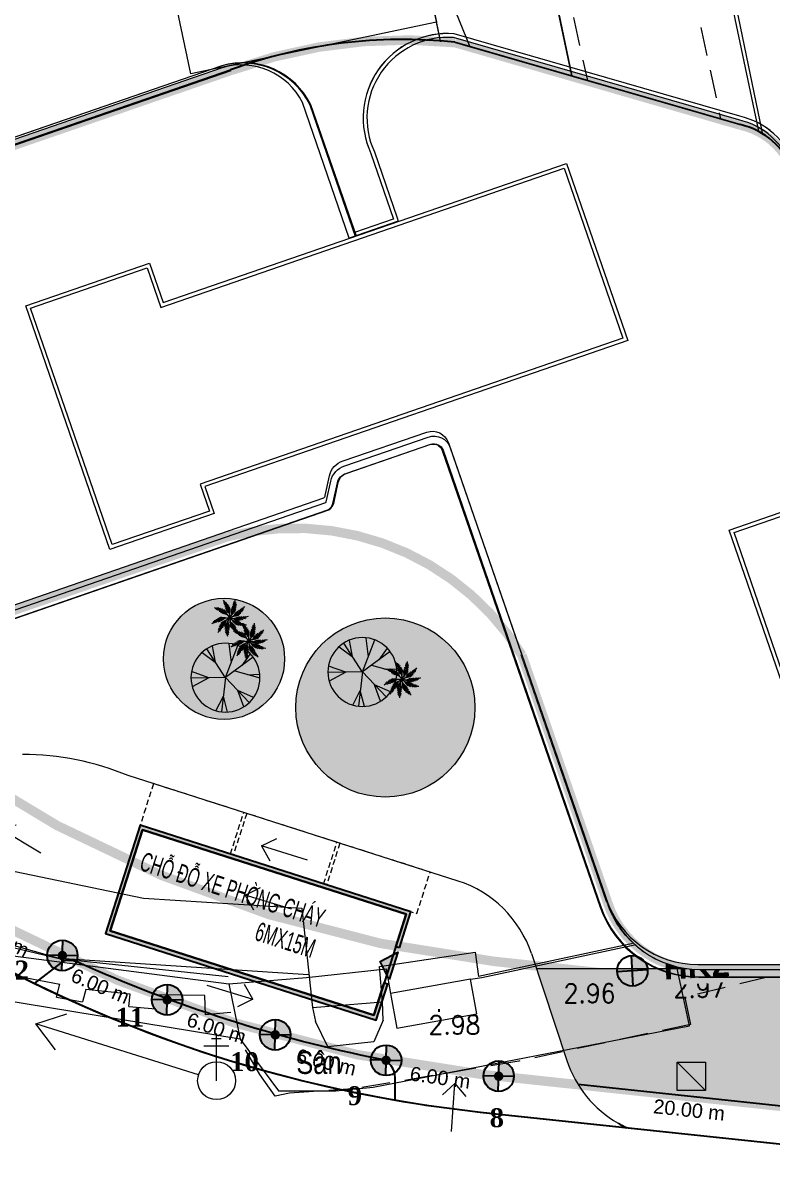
# Model space of a CAD drawing. Header units: millimetres. Extents: x 583747 to 595948, y 2304962 to 2309584.
# Drawn here: x 595619.1 to 595658.7, y 2307169.2 to 2307228.9 of the extents above; entities that cross this region are included whole.
import ezdxf
from ezdxf.enums import TextEntityAlignment as Align
from ezdxf.xclip import XClip

# ---------------------------------------------------------------- set-up
doc = ezdxf.new("R2010")
doc.units = ezdxf.units.MM
doc.set_wipeout_variables(frame=1)
for name, pattern in [('CONTINOUS', [0]), ('DASH', [0.35, 0.25, -0.1]), ('DASHED', [4.5, 3, -1.5]), ('{Long Duong}', [2.3, 1.5, -0.8]), ('{qui hoach}', [1.3, 0, -1.3])]:
    doc.linetypes.add(name, pattern=pattern)
for name, color, linetype, lineweight in [('00_nen', 8, 'Continuous', 5), ('A-DOOR', 1, 'Continuous', 9), ('A-GENM-____-OTLN', 13, 'Continuous', 9), ('AUDIT_I_220808132811-11', 7, 'Continuous', 9), ('bo dat CXCL', 95, 'Continuous', 18), ('Code Cao do', 7, 'Continuous', 0), ('D-building block', 8, 'Continuous', 13), ('Duong RG Thua', 7, 'Continuous', 0), ('Ghi chu nha', 7, 'Continuous', 0), ('hatch', 45, 'Continuous', 5), ('KT-Chu viet', 255, 'Continuous', 20), ('KT-DV', 7, 'Continuous', 0), ('KT-NEN', 7, 'Continuous', 0), ('KT-Net thay', 7, 'Continuous', 20), ('KT-TMB', 7, 'Continuous', 0), ('Level 15', 7, 'Continuous', 0), ('Long Duong_ Phan Cach chat lieu rair mat', 7, 'Continuous', 0), ('moc', 7, 'Continuous', 0), ('Nen dc cb Hong bang', 253, 'Continuous', 60), ('Nghia dia_ Ghi chu §T XH', 7, 'Continuous', 0)]:
    doc.layers.add(name, color=color, linetype=linetype, lineweight=lineweight)
for name, color, linetype in [('A-GLAZ', 135, 'Continuous'), ('AFP-KERB-LINE', 2, 'Continuous'), ('cho xe oto pccc', 7, 'Continuous'), ('K2', 2, 'Continuous'), ('Xref_ST_MBDV Cot vach 30.7.2022$0$KT-Net manh', 139, 'Continuous')]:
    doc.layers.add(name, color=color, linetype=linetype)
doc.layers.add('A-TREES', color=7, linetype='Continuous', lineweight=5, true_color=0x4b833f)
doc.layers.add('KT-Vat lieu', color=250, linetype='Continuous', plot=False)
doc.styles.add('ghicu', font='Vnarial.ttf', dxfattribs={"width": 0.8, "height": 1})
doc.styles.add('Style-.VnArial', font='Vnarial.ttf')
doc.styles.add('Style-STANDARD', font='STANDARD.shx')
doc.styles.add('style6', font='VHAVANB.TTF')
doc.styles.add('VnAvantH', font='VHAVAN.TTF')

# ---------------------------------------------------------------- blocks, each defined once
blk = doc.blocks.new('road')
at = {"layer": 'AFP-KERB-LINE', "elevation": 0}
blk.add_lwpolyline([(3572174, 1147849), (3572047, 1147798), (3551626, 1142723, -0.685086), (3475557, 1251490)], format="xyb", dxfattribs=at)
blk = doc.blocks.new('werwer')
at = {"layer": 'A-GENM-____-OTLN', "linetype": 'DASHED', "ltscale": 100}
for p, q in [((-17416, -23694, 0), (-22416, -23699, 0)), ((-22416, -23699, 0), (-22414, -25999, 0)), ((-17414, -25994, 0), (-17416, -23694, 0)), ((-22414, -25999, 0), (-17414, -25994, 0))]:
    blk.add_line(p, q, dxfattribs=at)
blk = doc.blocks.new('wqeqweweqewe')
for points in [[(-1289162, 412569), (-1285984, 412569), (-1286795, 413342)], [(-1289162, 412569), (-1285984, 412569), (-1286795, 411795)]]:
    blk.add_lwpolyline(points)
blk = doc.blocks.new('Tree')
for p, q in [((487813, 311436), (488148, 312404)), ((487974, 311902), (487960, 312449)), ((487050, 312107), (487470, 311867)), ((487819, 311432), (487178, 312231)), ((487324, 312329), (487470, 311867)), ((487974, 311902), (488380, 312288)), ((487813, 311436), (486790, 311387)), ((486823, 311654), (487333, 311413)), ((486977, 310843), (487813, 311436)), ((487813, 311436), (487804, 311436)), ((487813, 311436), (487813, 311444)), ((487813, 311436), (487813, 311427)), ((487813, 311436), (487821, 311436)), ((487813, 311436), (488815, 311227)), ((487813, 311436), (488295, 310532)), ((488836, 311401), (488359, 311322)), ((487313, 311081), (486910, 310952)), ((487536, 311239), (487499, 310462)), ((488763, 311057), (488359, 311322)), ((487524, 310836), (487406, 310519)), ((488054, 310984), (488456, 310663)), ((488054, 310984), (488100, 310472))]:
    blk.add_line(p, q)
blk.add_circle((487813, 311436), 1024)
blk = doc.blocks.new('p014')
for centre, radius, start, end in [((2.54, 4.01), 4.75, 197.8706, 237.5936), ((-1.75, 2.24), 0.245, 209.7791, 269.0395), ((-2.32, 2.2), 0.566, 344.4321, 14.3515), ((-2.72, 1.79), 1.15, 353.4391, 21.0127), ((-4.39, 1.27), 2.98, 2.0526, 14.8318), ((4.47, 4.34), 5.6, 204.5673, 211.2107), ((4.46, 4.8), 5.6, 206.1883, 211.1386), ((0.14, 2.69), 0.585, 182.879, 221.5346), ((-0.1, 2.84), 0.245, 173.7791, 233.0395), ((4.41, 1.75), 4.75, 161.8706, 201.5936), ((-2.8, 3.61), 2.98, 326.0526, 338.8318), ((-3.4, 3.43), 3.65, 327.5529, 339.111), ((-1.15, 3.04), 1.15, 317.4391, 345.0127), ((-0.59, 3.15), 0.566, 308.4321, 338.3515), ((4.11, -2.38), 4.75, 110.1725, 149.8955), ((2.19, 1.56), 0.585, 131.1808, 169.8364), ((2.16, 1.84), 0.245, 122.081, 181.3414), ((-0.39, 4.73), 4.75, 234.9681, 274.6912), ((-3.09, 3.6), 4.75, 270.9681, 310.6912), ((-2.74, 0.73), 0.245, 246.8767, 306.1371), ((-3.18, 0.35), 0.566, 21.5297, 51.4491), ((-2.53, 0.91), 0.585, 255.9765, 294.6321), ((-3.25, -0.22), 1.15, 30.5366, 58.1102), ((-4.27, -1.63), 2.98, 39.1502, 51.9294), ((-3.3, 5.67), 5.6, 279.2858, 284.2361), ((-2.85, 5.54), 5.6, 277.6648, 284.3082), ((-4.28, -2.26), 3.65, 40.6505, 52.2085), ((-1.47, 2.25), 0.585, 218.879, 257.5346), ((-4.56, 1.33), 4.75, 304.0339, 343.7569), ((-2.43, 5.45), 5.6, 276.0458, 284.4052), ((0.79, 6.51), 5.6, 242.1883, 247.1386), ((-4.39, -3.6), 4.92, 47.7731, 57.7282), ((1.06, 6.14), 5.6, 240.5673, 247.2107), ((1.35, 5.81), 5.6, 238.9483, 247.3077), ((-3.68, -3.46), 4.51, 50.1322, 60.5244), ((1.56, 5.61), 5.6, 237.6825, 247.4019), ((1.73, 5.47), 5.6, 236.5186, 247.4981), ((-4.77, 0.78), 3.65, 3.5529, 15.111), ((-5.67, -0.23), 4.92, 10.6755, 20.6307), ((-5.03, -0.54), 4.51, 13.0347, 23.4268), ((4.51, 3.91), 5.6, 202.9483, 211.3077), ((4.56, 3.62), 5.6, 201.6825, 211.4019), ((4.61, 3.41), 5.6, 200.5186, 211.4981), ((-4.65, -0.93), 4.75, 331.6319, 11.355), ((-4.72, 3.15), 4.92, 334.6755, 344.6307), ((-4.38, 2.52), 4.51, 337.0347, 347.4268), ((2.04, -4.29), 4.75, 75.6722, 115.3952), ((-0.55, -4.71), 4.75, 43.6319, 83.355), ((5.54, -1.51), 5.6, 148.8205, 159.8), ((5.67, -1.34), 5.6, 149.9844, 159.7037), ((-0.74, 5), 4.51, 285.3366, 295.7287), ((3.71, -4.38), 5.6, 114.3202, 125.2997), ((5.86, -1.12), 5.6, 151.2501, 159.6096), ((-0.46, 5.66), 4.92, 282.9774, 292.9325), ((3.92, -4.31), 5.6, 115.4841, 125.2035), ((2.22, 4.54), 4.51, 250.8363, 261.2284), ((6.17, -0.82), 5.6, 152.8691, 159.5126), ((0.59, 4.8), 3.65, 275.8548, 287.4128), ((4.2, -4.24), 5.6, 116.7498, 125.1093), ((2.83, 4.92), 4.92, 248.4771, 258.4323), ((6.54, -0.53), 5.6, 154.4902, 159.4404), ((1.09, 4.44), 2.98, 274.3545, 287.1337), ((4.63, -4.17), 5.6, 118.3688, 125.0123), ((3.2, 3.62), 3.65, 241.3545, 252.9126), ((1.68, 2.79), 1.15, 265.741, 293.3146), ((5.09, -4.13), 5.6, 119.9899, 124.9402), ((3.41, 3.04), 2.98, 239.8542, 252.6334), ((2.1, 2.41), 0.566, 256.734, 286.6534), ((2.96, 1.35), 1.15, 231.2407, 258.8143), ((2.69, 0.04), 0.585, 96.6805, 135.3361), ((2.83, 0.29), 0.245, 87.5807, 146.8411), ((3.1, 0.79), 0.566, 222.2337, 252.1531), ((-2.78, -1.58), 0.566, 57.5297, 87.4491), ((-2.65, -1.02), 0.245, 282.8767, 342.1371), ((-2.5, -2.08), 1.15, 66.5366, 94.1102), ((-2.49, -3.83), 2.98, 75.1502, 87.9294), ((-2.58, -0.75), 0.585, 291.9765, 330.6321), ((-2.13, -4.34), 3.65, 76.6505, 88.2085), ((-6, 2.65), 5.6, 315.2858, 320.2361), ((-1.43, -5.49), 4.92, 83.7731, 93.7282), ((-5.56, 2.8), 5.6, 313.6648, 320.3082), ((-2.14, 5.42), 5.6, 274.7801, 284.4994), ((-1.92, 5.41), 5.6, 273.6161, 284.5957), ((0, -4.57), 2.98, 108.2159, 120.9952), ((-0.95, -4.97), 4.51, 86.1322, 96.5244), ((-5.17, 2.98), 5.6, 312.0458, 320.4052), ((0.58, -4.8), 3.65, 109.7162, 121.2743), ((-4.92, 3.13), 5.6, 310.7801, 320.4994), ((-4.73, 3.24), 5.6, 309.6161, 320.5957), ((1.8, -5.39), 4.92, 116.8388, 126.794), ((-6.47, -1.06), 5.6, 348.3516, 353.3019), ((1.92, -4.68), 4.51, 119.198, 129.5901), ((-6.19, -0.69), 5.6, 346.7306, 353.374), ((-5.96, -0.32), 5.6, 345.1116, 353.471), ((-5.83, -0.06), 5.6, 343.8458, 353.5652), ((-5.73, 0.14), 5.6, 342.6819, 353.6614), ((2.74, -3.98), 3.65, 137.3143, 148.8723), ((4.09, -3.94), 4.92, 144.4368, 154.392), ((3.87, -3.26), 4.51, 146.796, 157.1882), ((-5.25, -3.93), 5.6, 15.9496, 20.8999), ((-3.22, -3.49), 4.75, 7.6319, 47.355), ((-5.17, -3.48), 5.6, 14.3286, 20.972), ((-5.15, -2.54), 5.6, 10.2799, 21.2595), ((-5.13, -2.75), 5.6, 11.4439, 21.1632), ((-5.13, -3.05), 5.6, 12.7096, 21.069), ((-2.67, -5.08), 5.6, 46.2799, 57.2595), ((0.82, -5.68), 5.6, 82.2799, 93.2595), ((-2.54, -5.25), 5.6, 47.4439, 57.1632), ((5.04, -0.36), 4.51, 182.796, 193.1882), ((-2.36, -5.48), 5.6, 48.7096, 57.069), ((5.62, -0.78), 4.92, 180.4368, 190.392), ((1.03, -5.73), 5.6, 83.4439, 93.1632), ((4.29, 2.67), 4.51, 218.796, 229.1882), ((4.56, -1.61), 3.65, 173.3143, 184.8723), ((-2.14, -5.85), 5.6, 50.3286, 56.972), ((1.31, -5.82), 5.6, 84.7096, 93.069), ((5.01, 2.67), 4.92, 216.4368, 226.392), ((4.09, -2.03), 2.98, 171.814, 184.5932), ((-1.93, -6.27), 5.6, 51.9496, 56.8999), ((2.36, -2.24), 1.15, 163.2004, 190.774), ((1.04, -2.48), 0.585, 28.6403, 67.2959), ((1.71, -5.99), 5.6, 86.3286, 92.972), ((4.64, 1.37), 3.65, 209.3143, 220.8723), ((2.12, -6.2), 5.6, 87.9496, 92.8999), ((4.51, 0.76), 2.98, 207.814, 220.5932), ((3.22, -0.43), 1.15, 199.2004, 226.774), ((2.3, -1.39), 0.585, 64.6403, 103.2959), ((2.55, -1.25), 0.245, 55.5404, 114.8009), ((3.05, -0.97), 0.566, 190.1934, 220.1128), ((-1.47, -2.84), 0.566, 90.5954, 120.5148), ((-0.96, -3.11), 1.15, 99.6024, 127.176), ((-1.66, -2.3), 0.245, 315.9424, 15.2029), ((-1.76, -2.04), 0.585, 325.0423, 3.6979), ((0.02, -3.2), 0.566, 118.1934, 148.1128), ((0.59, -3.2), 1.15, 127.2004, 154.774), ((2.12, -4.05), 2.98, 135.814, 148.5932), ((-0.41, -2.81), 0.245, 343.5404, 42.8009), ((-0.61, -2.62), 0.585, 352.6403, 31.2959), ((1.9, -2.58), 0.566, 154.1934, 184.1128), ((1.32, -2.51), 0.245, 19.5404, 78.8009)]:
    blk.add_arc(centre, radius, start, end)
blk = doc.blocks.new('DV')
at = {"layer": 'bo dat CXCL'}
h = blk.add_hatch(dxfattribs=at)
h.set_pattern_fill('GRASS', color=256, scale=20, angle=6e-14)
edge = h.paths.add_edge_path()
edge.add_arc((534052, 95062), 4727, 0, 360)
edge = h.paths.add_edge_path()
edge.add_arc((541091, 100258), 3195, 0, 360)
edge = h.paths.add_edge_path()
edge.add_arc((567627, 62613), 3195, 0, 360)
edge = h.paths.add_edge_path()
edge.add_arc((576134, 60043), 4727, 0, 360)
h = blk.add_hatch(dxfattribs=at)
h.set_pattern_fill('GRASS', color=256, scale=20, angle=6e-14)
edge = h.paths.add_edge_path()
edge.add_line((641697, 78089), (641941, 78142))
edge.add_line((641941, 78142), (646822, 55502))
edge.add_line((646822, 55502), (642109, 55502))
edge.add_arc((642109, 55496), 6, 89.99999, 192.16599)
edge.add_line((642104, 55495), (642830, 52123))
edge.add_arc((637740, 51393), 5142, -89.00784, 8.1644, ccw=False)
edge.add_line((637829, 46252), (592692, 46252))
edge.add_line((592692, 46252), (584124, 46252))
edge.add_arc((584124, 46246), 6, 90, 198.27337)
edge.add_line((584118, 46244), (585710, 41424))
edge.add_arc((591405, 43312), 6000, 198.34107, 211.88987)
edge.add_line((586311, 40142), (602148, 38465))
edge.add_arc((602148, 38471), 6, 263.95437, 271.8104)
edge.add_line((602148, 38465), (643794, 39781))
edge.add_arc((643793, 39787), 6, 271.81029, 321.98729)
edge.add_line((643798, 39784), (650107, 47855))
edge.add_line((650107, 47855), (648465, 55470))
edge.add_line((648465, 55470), (642424, 83494))
edge.add_arc((643495, 81256), 2481, 115.5641, 179.94888)
edge.add_line((641014, 81258), (641697, 78089))
at = {"layer": 'A-GLAZ'}
for p, q in [((579795, 95161, 0), (594854, 90809, 0)), ((538576, 83557, 0), (567975, 93696, 0)), ((587827, 49821, 0), (583321, 62841, 0)), ((637829, 46252, 0), (592692, 46252, 0))]:
    blk.add_line(p, q, dxfattribs=at)
for centre, radius, start, end in [((577054, 68851, 0), 26452, 84.05291, 110.07497), ((594036, 87075, 0), 3823, 19.24055, 77.63771), ((592698, 51361, 0), 5109, 197.54404, 269.92966)]:
    blk.add_arc(centre, radius, start, end, dxfattribs=at)
at = {"layer": 'AFP-KERB-LINE', "elevation": 0}
for points in [[(609515, 36697), (602074, 36462), (581149, 38676, -0.108011), (552332, 48337, -0.108011)], [(576654, 39297), (576660, 40500, 0.358698), (575857, 41486, -0.056605), (559886, 46609, 0.216401), (559060, 46614), (557609, 45478)]]:
    blk.add_lwpolyline(points, format="xyb", dxfattribs=at)
blk.add_lwpolyline([(602148, 38465), (586311, 40142)], dxfattribs=at)
at = {"layer": 'AFP-KERB-LINE'}
blk.add_arc((592092, 44508), 7379, 240.13317, 244.31567, dxfattribs=at)
at = {"layer": 'D-building block', "linetype": 'CONTINOUS', "ltscale": 10000}
for centre, radius in [((567627, 62613), 3195), ((576134, 60043, 0), 4727)]:
    blk.add_circle(centre, radius, dxfattribs=at)
at = {"layer": 'KT-Net thay'}
for p, q in [((579975, 50887), (562572, 56455)), ((583842, 47060), (585710, 41424)), ((592692, 46252, 0), (584110, 46252, 0))]:
    blk.add_line(p, q, dxfattribs=at)
for centre, radius, start, end in [((556928, 42713, 0), 14856, 67.67551, 89.73341), ((578146, 45172, 0), 6000, 18.34107, 72.25602), ((591405, 43312), 6000, 198.34107, 240.13317)]:
    blk.add_arc(centre, radius, start, end, dxfattribs=at)
at = {"extrusion": (-3.03238e-07, 1.81558e-07, 1), "xscale": 0.8000000000000034, "yscale": 0.8000000000000034, "zscale": 0.8000000000000034, "rotation": 149.0898045474798}
blk.add_blockref('wqeqweweqewe', (-157347, 865320, 0), dxfattribs=at)
at = {"extrusion": (-3.37813e-07, 1.03918e-07, 1)}
for p, xscale, yscale, zscale, rotation in [((-316669, 670692, 0), 0.8000000000000017, 0.8000000000000017, 0.8000000000000017, 162.9010758367781), ((-317522, 668101, 0), 0.8000000000000017, 0.8000000000000017, 0.8000000000000017, 162.9010758367781), ((1649502, 57627, 0), -0.8000000000000025, 0.8000000000000089, 0.8000000000000003, 162.9010758364743)]:
    blk.add_blockref('wqeqweweqewe', p, dxfattribs=dict(at, xscale=xscale, yscale=yscale, zscale=zscale, rotation=rotation))
at = {"extrusion": (2.42602e-08, 3.52602e-07, 1), "xscale": 0.8000000000000157, "yscale": 0.8000000000000157, "zscale": 0.8000000000000157, "rotation": 86.06406177166579}
blk.add_blockref('wqeqweweqewe', (979702, 1043915, 0), dxfattribs=at)
at = {"layer": 'A-DOOR', "rotation": 162.2044790324394}
for p in [(539377, 36601, -1), (544295, 35028, -1), (549213, 33454, -1)]:
    blk.add_blockref('werwer', p, dxfattribs=at)
at = {"layer": 'A-TREES'}
for name, p, xscale, yscale, zscale, rotation in [('p014', (567915, 64779, 0), -304.9199999999864, 304.9199999999864, 304.9199999999859, 58.08847051086504), ('p014', (568921, 63551, 0), -304.9199999999864, 304.9199999999864, 304.9199999999859, 58.08847051086504), ('Tree', (1364842, 710986, 0), -1.776509766946553, 1.776509766946553, 1.776509766946549, 71.72236063323176), ('Tree', (1372067, 711285, 0), -1.776509766946553, 1.776509766946553, 1.776509766946549, 71.72236063323176), ('p014', (577004, 61539, 0), -304.9199999999864, 304.9199999999864, 304.9199999999859, 58.08847051086504)]:
    blk.add_blockref(name, p, dxfattribs=dict(at, xscale=xscale, yscale=yscale, zscale=zscale, rotation=rotation))
at = {"layer": 'AFP-KERB-LINE'}
ref = blk.add_blockref('road', (-3147123, 179596, 0), dxfattribs=dict(at, rotation=340.0000000045929))
XClip(ref).set_block_clipping_path([(3424978.7776903473, 904726.3076186823), (3853099.8617473282, 1060549.6388383387), (3670662.8681027722, 1561791.1594749615), (3242541.7840457913, 1405967.828255306)])
blk = doc.blocks.new('nen dc cb Hong bang')
at = {"layer": '00_nen', "color": 0, "linetype": 'ByBlock', "lineweight": -2}
blk.add_line((-86.893, -20.582, -62.12), (-95.884, -20.988, -62.12), dxfattribs=at)
at = {"layer": '00_nen', "color": 0, "linetype": 'ByBlock', "lineweight": -2, "elevation": -62.12, "flags": 128}
for points in [[(-85.475, -18.053), (-100.625, -20.913), (-112.434, -20.596), (-120.707, -18.676), (-132.815, -13.472), (-143.45, -6.863), (-153.391, 4.83), (-160.38, 17.048), (-165.511, 28.936), (-167.717, 43.239), (-166.205, 58.143), (-160.791, 73.212), (-149.984, 91.062), (-135.27, 109.289)], [(-39.131, 5.356), (-51.886, -2.601), (-82.523, 46.488), (-69.422, 54.566)], [(-91.767, 44.158), (-73.335, 14.649)], [(-155.44, 11.905), (-151.99, 7.145), (-149.245, 3.27), (-146.826, 0.182), (-144.544, -2.412), (-142.108, -4.901), (-136.607, -8.937), (-136.607, -8.937), (-134.074, -10.27), (-131.509, -11.306), (-127.742, -13.192), (-124.599, -14.596), (-120.296, -16.431), (-116.729, -17.649), (-112.248, -18.195), (-106.758, -18.895), (-101.31, -18.602), (-99.586, -18.327), (-87.038, -15.512), (-87.038, -15.512), (-87.038, -15.512)], [(-97.172, 40.965), (-73.335, 14.649)], [(-78.639, 11.012), (-94.148, 35.926)], [(-78.639, 11.012), (-94.148, 35.926), (-94.148, 35.926)], [(-65.989, -5.219), (-72.517, 5.189)], [(-87.038, -15.512), (-85.475, -18.053), (-82.649, -19.922), (-79.796, -18.89), (-78.012, -18.016), (-63.453, -9.258), (-65.989, -5.219)], [(-74.619, -10.621), (-65.989, -5.219)], [(-75.137, -10.913), (-74.619, -10.621)], [(-87.038, -15.512), (-83.311, -13.796), (-79.511, -11.921), (-78.847, -13.075)]]:
    blk.add_lwpolyline(points, dxfattribs=at)
for points in [[(-106.396, 55.537), (-94.148, 35.926), (-105.383, 28.909), (-117.631, 48.52)], [(-72.363, 15.249), (-67.973, 8.131), (-72.517, 5.189), (-76.985, 12.398)], [(-77.914, -14.676), (-74.204, -12.515), (-75.137, -10.913), (-78.847, -13.075)]]:
    blk.add_lwpolyline(points, close=True, dxfattribs=at)
at = {"layer": '00_nen', "color": 0, "linetype": 'ByBlock', "lineweight": -2, "elevation": -62.12}
blk.add_lwpolyline([(-63.399, -11.283), (-61.99, -10.77), (-61.477, -12.179), (-62.886, -12.692)], close=True, dxfattribs=at)
for points in [[(-63.399, -11.283), (-61.477, -12.179)], [(-94.44, -21.924), (-95.884, -20.988), (-94.53, -19.926)]]:
    blk.add_lwpolyline(points, dxfattribs=at)
at = {"layer": '00_nen', "color": 0, "linetype": 'ByBlock', "lineweight": -2}
blk.add_circle((-85.894, -20.537, -62.12), 1, dxfattribs=at)
at = {"layer": '00_nen', "color": 0, "linetype": 'ByBlock', "lineweight": -2, "style": 'ghicu', "width": 0.8}
for p in [(-72.153, 9.922, -62.12), (-76.278, -12.639, -62.12)]:
    blk.add_text('.', height=1, rotation=20, dxfattribs=at).set_placement(p, align=Align.MIDDLE)
blk.add_text('S©n ', height=1.2, rotation=20, dxfattribs=at).set_placement((-82.062, -18.761, -62.12))
blk = doc.blocks.new('COT_DI_1')
at = {"layer": 'Nghia dia_ Ghi chu §T XH', "color": 7, "linetype": 'Continuous', "lineweight": 0}
for p, q in [((0, 49.7), (0, 0)), ((-13.1, 36.7), (13.1, 36.7)), ((-5.2, 44.5), (5.2, 44.5))]:
    blk.add_line(p, q, dxfattribs=at)
blk = doc.blocks.new('hk')
at = {"layer": 'K2'}
h = blk.add_hatch(color=256, dxfattribs=at)
h.dxf.hatch_style = 1
h.paths.add_polyline_path([(-79.57, 95.74), (-79.57, 94.3), (-78.13, 94.3, 0.006031), (-78.13, 94.33, 0.407166)])
h.paths.add_polyline_path([(-79.57, 94.3), (-81.01, 94.3, 0.006031), (-81.01, 94.26, 0.407166), (-79.57, 92.86)])
for p, q in [((-79.57, 92.86), (-79.57, 95.74)), ((-78.13, 94.3), (-81.01, 94.3))]:
    blk.add_line(p, q, dxfattribs=at)
blk.add_circle((-79.57, 94.3), 1.44, dxfattribs=at)
blk = doc.blocks.new('wwww1')
at = {"layer": 'Duong RG Thua', "color": 7, "lineweight": 0}
for p, q in [((595628.448, 2307288.082), (595646.67, 2307200.515)), ((595652.982, 2307201.851), (595645.903, 2307235.806)), ((595667.369, 2307177.42), (595655.543, 2307234.885)), ((595654.058, 2307202.079), (595646.67, 2307200.515)), ((595655.779, 2307193.948), (595654.058, 2307202.079)), ((595650.733, 2307192.729), (595655.779, 2307193.948)), ((595653.023, 2307180.74), (595650.72, 2307192.721)), ((595615.408, 2307184.77), (595625.31, 2307182.718)), ((595625.31, 2307182.718), (595633.663, 2307182.2)), ((595633.663, 2307182.2), (595634.216, 2307176.949)), ((595653.023, 2307180.74), (595642.987, 2307178.598)), ((595637.759, 2307179.122), (595642.795, 2307179.878)), ((595642.795, 2307179.878), (595642.987, 2307178.598)), ((595637.909, 2307177.261), (595637.759, 2307179.122)), ((595634.216, 2307176.949), (595637.909, 2307177.261))]:
    blk.add_line(p, q, dxfattribs=at)
at = {"layer": 'Duong RG Thua', "color": 7, "linetype": 'Continuous', "lineweight": 0}
for p, q in [((595618.299, 2307178.673), (595620.896, 2307178.181)), ((595620.719, 2307177.498), (595620.896, 2307178.181)), ((595622.26, 2307177.9), (595622.091, 2307177.253)), ((595624.596, 2307177.659), (595622.26, 2307177.9)), ((595620.719, 2307177.498), (595622.091, 2307177.253)), ((595624.526, 2307177.015), (595624.596, 2307177.659)), ((595628.538, 2307177.581), (595626.038, 2307177.617)), ((595628.565, 2307176.575), (595628.538, 2307177.581)), ((595637.95, 2307176.294), (595637.909, 2307177.261)), ((595624.526, 2307177.015), (595625.954, 2307176.88)), ((595629.908, 2307176.694), (595628.565, 2307176.575)), ((595634.216, 2307176.949), (595634.373, 2307176.213)), ((595635.026, 2307174.885), (595634.373, 2307176.213))]:
    blk.add_line(p, q, dxfattribs=at)
at = {"layer": 'Duong RG Thua', "color": 1, "linetype": 'Continuous', "lineweight": 0, "flags": 128}
blk.add_lwpolyline([(595633.994, 2307178.678), (595620.846, 2307179.538), (595613.144, 2307181.725), (595603.74, 2307185.971), (595593.856, 2307192.856), (595584.897, 2307203.155)], dxfattribs=at)
at = {"layer": 'Duong RG Thua', "color": 7, "linetype": 'Continuous', "lineweight": 0, "flags": 128}
for points in [[(595616.426, 2307180.598), (595620.846, 2307179.538), (595629.771, 2307178.585)], [(595637.95, 2307176.294), (595637.459, 2307175.147), (595635.026, 2307174.885)]]:
    blk.add_lwpolyline(points, dxfattribs=at)
at = {"layer": 'Long Duong_ Phan Cach chat lieu rair mat', "color": 4, "linetype": '{Long Duong}', "lineweight": 0}
for p, q in [((595666.231, 2307175.504), (595652.824, 2307237.463)), ((595646.48, 2307235.931), (595654.058, 2307202.079)), ((595658.474, 2307180.503), (595655.779, 2307193.948)), ((595658.474, 2307180.503), (595657.894, 2307180.394)), ((595657.894, 2307180.394), (595658.22, 2307178.556)), ((595658.22, 2307178.556), (595653.866, 2307177.488)), ((595653.866, 2307177.488), (595654.159, 2307176.055)), ((595654.159, 2307176.055), (595645.107, 2307174.128)), ((595631.433, 2307173.419), (595630.309, 2307175.361)), ((595645.107, 2307174.128), (595636.57, 2307172.684)), ((595632.241, 2307172.277), (595631.433, 2307173.419)), ((595633.002, 2307172.433), (595632.241, 2307172.277)), ((595636.57, 2307172.684), (595633.002, 2307172.433))]:
    blk.add_line(p, q, dxfattribs=at)
at = {"layer": 'hatch', "xscale": 0.56, "yscale": 0.56, "zscale": 0.56, "rotation": 3.617913900724599}
blk.add_blockref('hk', (595698.9, 2307128.999), dxfattribs=at)
at = {"layer": 'Nghia dia_ Ghi chu §T XH', "color": 7, "linetype": 'Continuous', "lineweight": 0, "xscale": 0.05, "yscale": 0.05, "zscale": 0.05, "rotation": 359.9972999999998}
blk.add_blockref('COT_DI_1', (595629.143, 2307173.091), dxfattribs=at)
at = {"layer": 'Code Cao do', "color": 212, "linetype": 'Continuous', "lineweight": 0, "style": 'Style-STANDARD'}
for s, p in [('2.81', (595643.261, 2307221.552)), ('2.65', (595654.761, 2307207.543)), ('2.96', (595647.474, 2307177.706))]:
    blk.add_text(s, height=1, rotation=359.9973, dxfattribs=at).set_placement(p, align=Align.MIDDLE_LEFT)
at = {"layer": 'Code Cao do', "color": 6, "linetype": 'Continuous', "lineweight": 0, "style": 'Style-STANDARD'}
for s, p in [('2.82', (595647.034, 2307206.094)), ('2.85', (595653.124, 2307189.633)), ('2.97', (595653.272, 2307177.982)), ('2.98', (595640.349, 2307176.041))]:
    blk.add_text(s, height=1, rotation=359.9973, dxfattribs=at).set_placement(p, align=Align.MIDDLE_LEFT)
at = {"layer": 'Ghi chu nha', "color": 7, "linetype": 'Continuous', "lineweight": 0, "style": 'Style-.VnArial'}
blk.add_text('l¸n xe', height=1, rotation=359.9973, dxfattribs=at).set_placement((595646.703, 2307216.543), align=Align.MIDDLE_CENTER)
at = {"layer": 'K2', "color": 2, "insert": (595654.486, 2307179.144), "char_height": 1.25, "attachment_point": 5, "rotation": 3.09787, "style": 'style6', "bg_fill": 3, "box_fill_scale": 1.25, "bg_fill_color": 256, "bg_fill_true_color": 13158600, "bg_fill_transparency": 0}
blk.add_mtext('\\A1;{\\fArial|b1|i0|c0|p34;HK2}', dxfattribs=at)
blk = doc.blocks.new('Moc')
at = {"layer": 'moc', "linetype": '{qui hoach}', "lineweight": 0, "ltscale": 0.5}
h = blk.add_hatch(color=7, dxfattribs=at)
edge = h.paths.add_edge_path()
edge.add_arc((0, 0), 0.25, 0, 360)
blk = doc.blocks.new('NEN')
at = {"layer": 'Level 15', "color": 240, "linetype": 'DASH', "lineweight": 13, "ltscale": 10, "true_color": 0xed1f24, "const_width": 0.5, "flags": 128}
blk.add_lwpolyline([(595682.634, 2307317.629), (595677.108, 2307338.736), (595668.702, 2307341.648), (595657.199, 2307332.945), (595633.733, 2307315.075), (595610.101, 2307298.024, 0.685011), (595643.311, 2307173.379), (595664.098, 2307171.161), (595705.748, 2307172.441), (595712.065, 2307180.508), (595682.634, 2307317.629)], format="xyb", close=True, dxfattribs=at)
at = {"layer": 'Level 15', "color": 152, "linetype": 'DASH', "lineweight": 13, "ltscale": 10, "true_color": 0x2776bb, "const_width": 0.5, "flags": 128}
blk.add_lwpolyline([(595676.796, 2307316.238), (595672.115, 2307334.115), (595669.766, 2307334.929), (595660.826, 2307328.166), (595637.307, 2307310.255), (595613.624, 2307293.167, 0.684877), (595643.957, 2307179.345), (595664.326, 2307177.171), (595702.756, 2307178.352), (595705.609, 2307181.996)], format="xyb", close=True, dxfattribs=at)
at = {"layer": 'hatch', "xscale": 0.56, "yscale": 0.56, "zscale": 0.56, "rotation": 358.6179139007246}
for p in [(595664.46, 2307125.785), (595669.987, 2307123.449), (595675.695, 2307121.601), (595681.542, 2307120.255), (595687.483, 2307119.418)]:
    blk.add_blockref('hk', p, dxfattribs=at)
at = {"layer": 'moc', "color": 7, "linetype": '{qui hoach}', "lineweight": 0, "ltscale": 0.5}
for p in [(595621.188, 2307179.651), (595626.715, 2307177.315), (595632.423, 2307175.467), (595638.27, 2307174.121), (595644.211, 2307173.283)]:
    blk.add_blockref('Moc', p, dxfattribs=at)
at = {"layer": 'moc', "color": 7, "linetype": 'Continuous', "lineweight": 0, "style": 'Style-.VnArial'}
for s, rotation, p in [('6.00 m', 332.11932, (595617.949, 2307180.607)), ('6.00 m', 337.09107, (595623.191, 2307178.044)), ('6.00 m', 342.06282, (595629.324, 2307175.818)), ('6.00 m', 347.03456, (595635.111, 2307174.025)), ('6.00 m', 351.97479, (595641.126, 2307173.212)), ('20.00 m', 353.9085, (595654.261, 2307171.506))]:
    blk.add_text(s, height=0.75, rotation=rotation, dxfattribs=at).set_placement(p, align=Align.MIDDLE_CENTER)
at = {"layer": 'moc', "color": 7, "linetype": 'Continuous', "lineweight": 0, "char_height": 1, "attachment_point": 4, "line_spacing_factor": 0.6, "style": 'Style-.VnArial'}
for s, insert in [('\\f.VnTimeH|b1|i0|c00|p39;12', (595617.916, 2307178.886)), ('\\f.VnTimeH|b1|i0|c00|p39;11', (595623.995, 2307176.401)), ('\\f.VnTimeH|b1|i0|c00|p39;10', (595630.047, 2307174.045)), ('\\f.VnTimeH|b1|i0|c00|p39;9', (595636.243, 2307172.25)), ('\\f.VnTimeH|b1|i0|c00|p39;8', (595643.733, 2307171.084))]:
    blk.add_mtext(s, dxfattribs=dict(at, insert=insert))
blk = doc.blocks.new('6x18-Copy002')
at = {"layer": 'KT-Vat lieu'}
for points in [[(11247862, 1057718), (11248062, 1057718), (11248062, 1055718), (11233062, 1055718), (11233062, 1061718), (11248062, 1061718), (11248062, 1059718), (11247862, 1059718), (11247862, 1061518), (11233262, 1061518), (11233262, 1055918), (11247862, 1055918)], [(11248062, 1057968), (11247311, 1058718), (11248062, 1059469)]]:
    blk.add_hatch(color=6, dxfattribs=at).paths.add_polyline_path(points)
at = {"color": 6, "elevation": -74}
blk.add_lwpolyline([(11247862, 1061518), (11247862, 1055918), (11233262, 1055918), (11233262, 1061518)], close=True, dxfattribs=at)
at = {"layer": 'KT-Vat lieu', "color": 6}
for p, q in [((11248062, 1059718, -74), (11247862, 1059718, -74)), ((11247862, 1057718, -74), (11248062, 1057718, -74))]:
    blk.add_line(p, q, dxfattribs=at)
at = {"layer": 'KT-Vat lieu', "color": 6, "elevation": -74}
for points in [[(11248062, 1059718), (11248062, 1061718), (11233062, 1061718), (11233062, 1055718), (11248062, 1055718), (11248062, 1057718)], [(11247862, 1059718), (11247862, 1061518), (11233262, 1061518), (11233262, 1055918), (11247862, 1055918), (11247862, 1057718)]]:
    blk.add_lwpolyline(points, dxfattribs=at)
blk.add_lwpolyline([(11248062, 1057968), (11247311, 1058718), (11248062, 1059469)], close=True, dxfattribs=at)
at = {"layer": 'KT-Chu viet', "color": 6, "insert": (11243810, 1060450), "char_height": 1000, "width": 10535.88, "attachment_point": 3, "style": 'VnAvantH'}
blk.add_mtext('{\\W0.6;CHç §ç XE PHßNG CH¸Y\\P6mx15m}', dxfattribs=at)
blk = doc.blocks.new('duong pccc')
at = {"layer": 'cho xe oto pccc', "rotation": 342.2560160536738}
blk.add_blockref('6x18-Copy002', (388913, 3441577, 73), dxfattribs=at)
blk = doc.blocks.new('WWWWW11')
blk.add_wipeout([(596158.126, 2307279.416), (596157.487, 2307279.131), (596156.942, 2307278.754), (596156.425, 2307278.225), (596156.033, 2307277.616), (596155.752, 2307276.881), (596155.631, 2307275.956), (596155.694, 2307275.276), (596156.05, 2307274.25), (596163.938, 2307260.992), (596164.26, 2307260.502), (596164.587, 2307260.144), (596164.926, 2307259.864), (596165.725, 2307259.439), (596166.897, 2307258.983), (596167.446, 2307258.841), (596167.985, 2307258.759), (596168.628, 2307258.734), (596169.339, 2307258.796), (596169.708, 2307258.866), (596187.363, 2307264.957), (596189.3, 2307265.31), (596191.683, 2307265.372), (596193.646, 2307265.118), (596195.481, 2307264.618), (596197.551, 2307263.709), (596198.983, 2307262.825), (596200.456, 2307261.634), (596201.649, 2307260.385), (596202.872, 2307258.7), (596207.378, 2307245.679), (596207.692, 2307244.91), (596208.017, 2307244.358), (596208.741, 2307243.506), (596209.476, 2307242.929), (596210.415, 2307242.451), (596211.338, 2307242.193), (596212.243, 2307242.111), (596257.38, 2307242.111), (596258.585, 2307242.275), (596260.084, 2307242.934), (596260.884, 2307243.573), (596261.699, 2307244.603), (596262.206, 2307245.74), (596262.42, 2307246.88), (596262.381, 2307247.982), (596259.017, 2307263.589), (596258.68, 2307264.195), (596258.193, 2307264.762), (596257.492, 2307265.279), (596256.968, 2307265.52), (596256.178, 2307265.711), (596226.531, 2307265.711), (596225.614, 2307265.844), (596224.732, 2307266.175), (596223.992, 2307266.645), (596223.322, 2307267.3), (596222.666, 2307268.381), (596217.196, 2307284.194), (596216.714, 2307285.133), (596216.37, 2307285.555), (596215.875, 2307285.996), (596215.307, 2307286.348), (596214.583, 2307286.625), (596199.346, 2307291.019), (596197.907, 2307291.13), (596196.316, 2307291.16), (596194.442, 2307291.073), (596192.26, 2307290.802), (596190.133, 2307290.358), (596187.526, 2307289.555)]).translate(0, 0, -0.042)
blk.add_line((596192.539, 2307266.746, -0.042), (596169.744, 2307258.882, -0.042))
at = {"layer": 'A-GLAZ', "const_width": 0.5}
blk.add_lwpolyline([(596187.562, 2307289.571, -0.114033), (596199.383, 2307291.036), (596214.441, 2307286.684, -0.260467), (596217.232, 2307284.21), (596222.703, 2307268.398, 0.290863), (596226.567, 2307265.727), (596256.214, 2307265.727, -0.265528), (596259.053, 2307263.605), (596262.418, 2307247.999, -0.451371), (596257.417, 2307242.127), (596212.279, 2307242.127, -0.326781), (596207.415, 2307245.696), (596202.909, 2307258.716, 0.327702), (596187.399, 2307264.973), (596169.744, 2307258.882, -0.133076), (596166.933, 2307258.999), (596165.761, 2307259.456, -0.183721), (596163.975, 2307261.008), (596159.504, 2307268.511, -0.022157), (596156.086, 2307274.266, -0.462092), (596158.163, 2307279.432), (596187.562, 2307289.571)], format="xyb", dxfattribs=at)
at = {"layer": 'AUDIT_I_220808132811-11'}
for p, q in [((596194.101, 2307281.035), (596196.134, 2307281.737)), ((596194.191, 2307280.763, -0.042), (596196.223, 2307281.465, -0.042))]:
    blk.add_line(p, q, dxfattribs=at)
for points in [[(596223.486, 2307264.098), (596223.496, 2307265.771, 0.085159), (596223.195, 2307267.602), (596221.46, 2307272.616), (596217.332, 2307284.547, 0.260045), (596214.402, 2307287.15), (596199.329, 2307291.505, 0.572135), (596194.942, 2307285.192), (596196.138, 2307281.726)], [(596196.388, 2307281.613), (596193.8, 2307280.719), (596191.328, 2307287.879, 0.361788), (596187.097, 2307289.714), (596158.172, 2307279.736, 0.450686), (596156.166, 2307274.637), (596164.261, 2307261.054, 0.309092), (596169.983, 2307259.233), (596192.455, 2307267.007, 0.206116), (596192.528, 2307267.137), (596192.751, 2307268.166, -0.275487), (596193.471, 2307268.958), (596197.884, 2307270.476, -0.414197), (596199.03, 2307269.919), (596207.359, 2307245.828, 0.319754), (596212.19, 2307242.386), (596257.328, 2307242.386, 0.480869), (596262.09, 2307248.344), (596261.481, 2307251.039), (596261.435, 2307251.242), (596259.844, 2307259.799)]]:
    blk.add_lwpolyline(points, format="xyb", dxfattribs=at)
for points, elevation in [([(596223.486, 2307264.096), (596223.496, 2307265.768, 0.085159), (596223.195, 2307267.599), (596221.46, 2307272.614), (596217.332, 2307284.545, 0.260045), (596214.402, 2307287.148), (596199.329, 2307291.503, 0.572135), (596194.942, 2307285.19), (596196.138, 2307281.724)], -0.002), ([(596223.286, 2307264.096), (596223.296, 2307265.77, 0.085159), (596223.006, 2307267.534), (596221.271, 2307272.549), (596217.143, 2307284.479, 0.260467), (596214.352, 2307286.954), (596199.294, 2307291.305, 0.571317), (596195.128, 2307285.265), (596196.327, 2307281.789)], -0.002), ([(596194.19, 2307280.766), (596191.776, 2307287.76, 0.364359), (596187.067, 2307289.815), (596158.132, 2307279.833, 0.451905), (596155.915, 2307274.18), (596164.029, 2307260.566, 0.310679), (596170.192, 2307258.595), (596192.714, 2307266.386, 0.229922), (596192.999, 2307266.801), (596193.22, 2307267.817, -0.27899), (596193.679, 2307268.319), (596198.099, 2307269.84, -0.41434), (596198.752, 2307269.523), (596207.081, 2307245.432, 0.319754), (596212.279, 2307241.729), (596257.417, 2307241.729, 0.480869), (596262.557, 2307248.16), (596261.949, 2307250.855), (596261.903, 2307251.055), (596260.128, 2307259.575)], -0.039), ([(596194.191, 2307280.763), (596191.776, 2307287.758, 0.364359), (596187.068, 2307289.813), (596158.132, 2307279.831, 0.451905), (596155.915, 2307274.178), (596164.029, 2307260.564, 0.310679), (596170.192, 2307258.593), (596192.715, 2307266.384, 0.229922), (596192.999, 2307266.799), (596193.22, 2307267.815, -0.27899), (596193.679, 2307268.317), (596198.099, 2307269.838, -0.41434), (596198.752, 2307269.52), (596207.081, 2307245.43, 0.319754), (596212.279, 2307241.727), (596257.417, 2307241.727, 0.480869), (596262.557, 2307248.158), (596261.949, 2307250.853), (596261.903, 2307251.053), (596260.128, 2307259.573)], -0.042), ([(596194.147, 2307280.75), (596191.732, 2307287.745, 0.364359), (596187.024, 2307289.8), (596158.088, 2307279.818, 0.451905), (596155.872, 2307274.165), (596163.985, 2307260.551, 0.310679), (596170.148, 2307258.58), (596192.671, 2307266.371, 0.229922), (596192.956, 2307266.786), (596193.177, 2307267.802, -0.27899), (596193.635, 2307268.304), (596198.056, 2307269.825, -0.41434), (596198.708, 2307269.507), (596207.037, 2307245.417, 0.319754), (596212.236, 2307241.714), (596257.373, 2307241.714, 0.480869), (596262.514, 2307248.145), (596261.905, 2307250.84), (596261.86, 2307251.04), (596260.084, 2307259.56)], -0.039), ([(596156.086, 2307274.266, -0.459457), (596158.126, 2307279.416), (596187.562, 2307289.571)], -0.042), ([(596192.539, 2307266.746, 0.204279), (596192.605, 2307266.867), (596192.829, 2307267.897, -0.275412), (596193.557, 2307268.698), (596197.969, 2307270.216, -0.414195), (596199.13, 2307269.651), (596207.459, 2307245.56, 0.319754), (596212.279, 2307242.127), (596257.417, 2307242.127, 0.36531), (596262.383, 2307246.438)], -0.042)]:
    blk.add_lwpolyline(points, format="xyb", dxfattribs=dict(at, elevation=elevation))
at = {"layer": 'AUDIT_I_220808132811-11', "elevation": -0.002}
blk.add_lwpolyline([(596196.327, 2307281.789), (596196.388, 2307281.613)], dxfattribs=at)
for points in [[(596213.851, 2307265.314), (596221.507, 2307267.957), (596222.84, 2307264.096), (596229.522, 2307264.096), (596229.522, 2307256.996), (596229.522, 2307256.996), (596229.522, 2307253.396), (596217.965, 2307253.396)], [(596214.105, 2307265.19), (596221.384, 2307267.703), (596222.698, 2307263.896), (596229.322, 2307263.896), (596229.322, 2307256.796), (596229.322, 2307256.796), (596229.322, 2307253.596), (596218.108, 2307253.596)]]:
    blk.add_lwpolyline(points, close=True, dxfattribs=at)
at = {"layer": 'Xref_ST_MBDV Cot vach 30.7.2022$0$KT-Net manh'}
blk.add_line((596184.762, 2307269.37, -0.042), (596184.76, 2307269.432, -0.042), dxfattribs=at)
blk.add_line((596184.762, 2307269.37, -0.042), (596184.76, 2307269.432, -0.042), dxfattribs=at)
blk.add_wipeout([(596176.732, 2307277.148), (596181.17, 2307264.293), (596186.67, 2307266.192), (596186.181, 2307267.609), (596208.494, 2307275.313), (596205.268, 2307284.663), (596183.974, 2307277.314), (596183.254, 2307279.4)]).translate(0, 0, -0.002).dxf.layer = 'AUDIT_I_220808132811-11'
at = {"layer": 'AUDIT_I_220808132811-11', "elevation": -0.002}
for points in [[(596181.17, 2307264.293), (596176.732, 2307277.148), (596183.254, 2307279.4), (596183.974, 2307277.314), (596205.267, 2307284.663), (596208.495, 2307275.311), (596186.181, 2307267.609), (596186.67, 2307266.192)], [(596181.294, 2307264.547), (596176.986, 2307277.024), (596183.13, 2307279.145), (596183.85, 2307277.06), (596205.143, 2307284.408), (596208.241, 2307275.434), (596185.926, 2307267.733), (596186.416, 2307266.315)]]:
    blk.add_lwpolyline(points, close=True, dxfattribs=at)

msp = doc.modelspace()

# ---------------------------------------------------------------- block references
at = {"layer": 'KT-NEN', "color": 7, "lineweight": 0}
msp.add_blockref('wwww1', (0.167, -0.045, -0.002), dxfattribs=at)

# ---------------------------------------------------------------- next in the draw order: block references
at = {"layer": 'AFP-KERB-LINE', "xscale": 0.001, "yscale": 0.001, "zscale": 0.001}
msp.add_blockref('duong pccc', (584214.128, 2306157.185), dxfattribs=at)
at = {"layer": 'KT-DV', "xscale": 0.001, "yscale": 0.001, "zscale": 0.001}
msp.add_blockref('DV', (595062.094, 2307132.697), dxfattribs=at)
at = {"layer": 'KT-Net thay'}
msp.add_blockref('NEN', (0, 0), dxfattribs=at)
at = {"layer": 'Nen dc cb Hong bang', "color": 250, "lineweight": 5, "transparency": 33554559}
ref = msp.add_blockref('nen dc cb Hong bang', (595717.055, 2307162.892, 62.118), dxfattribs=dict(at, rotation=339.9497468043105))
XClip(ref).set_block_clipping_path([(-203.3197306411, -233.6640955163), (218.1103911197, -79.8573456709), (46.3376134067, 390.7996488991), (-375.0925083541, 236.9928990537)])

# ---------------------------------------------------------------- next in the draw order: block references
at = {"layer": 'KT-TMB'}
msp.add_blockref('WWWWW11', (-557.473, -63.204, 0.042), dxfattribs=at)

doc.saveas('drawing.dxf')
